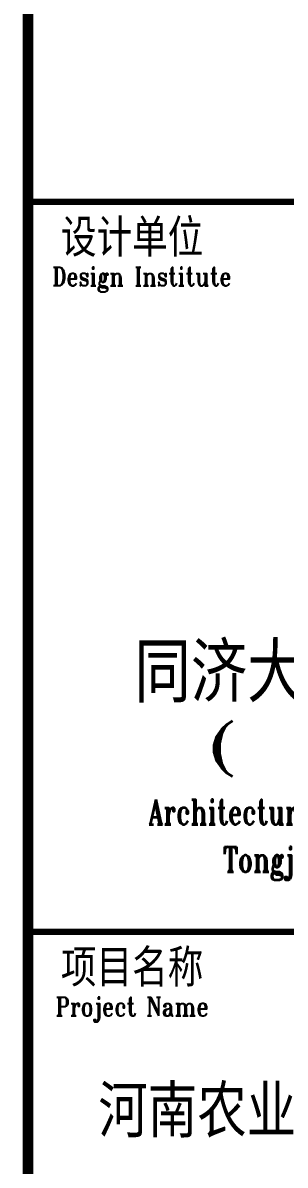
# Model space of a CAD drawing. Extents: x -345393 to -54719, y 203828 to 476815.
# Drawn here: x -186243 to -183723, y 372141 to 383093 of the extents above; entities that cross this region are included whole.
import ezdxf
from ezdxf.enums import TextEntityAlignment as Align

# ---------------------------------------------------------------- set-up
doc = ezdxf.new("R2010")
doc.units = 0
doc.header["$LTSCALE"] = 1000
doc.header["$MEASUREMENT"] = 0
doc.layers.get('0').update_dxf_attribs({"color": 252, "linetype": 'CONTINUOUS'})
doc.layers.add('图框', color=252, linetype='CONTINUOUS')
doc.styles.add('TKZ1_tjhts.shx', font='tjromant.shx', dxfattribs={"bigfont": 'tjhts.shx'})
doc.styles.add('TKZ2_tjkts.shx', font='tjromant.shx', dxfattribs={"bigfont": 'tjkts.shx'})

# ---------------------------------------------------------------- blocks, each defined once
blk = doc.blocks.new('TJAD_TK_LOGO')
at = {"layer": '图框', "style": 'TKZ1_tjhts.shx'}
blk.add_text('同济大学建筑设计研究院', height=0.258835, dxfattribs=at).set_placement((0.6, -0.4754), align=Align.MIDDLE_CENTER)
at = {"layer": '图框', "style": 'TKZ1_tjhts.shx', "width": 1.7}
blk.add_text('(  )', height=0.15893, dxfattribs=at).set_placement((-0.44, -0.8747))
at = {"layer": '图框', "style": 'TKZ1_tjhts.shx', "width": 0.7}
for s, p in [('Architectural Design & Research Institute of', (0.6, -1.0814)), ('Tongji University (Group) Co.,Ltd.', (0.6, -1.2887))]:
    blk.add_text(s, height=0.108983, dxfattribs=at).set_placement(p, align=Align.MIDDLE_CENTER)
blk = doc.blocks.new('TJAD_TK_A1')
at = {"const_width": 1}
blk.add_lwpolyline([(1251.38, 940.45), (1251.38, 366.45)], dxfattribs=at)
at = {"layer": '图框', "const_width": 0.6}
for points in [[(1251.38, 740.45), (1331.38, 740.45)], [(1251.38, 670.45), (1331.38, 670.45)]]:
    blk.add_lwpolyline(points, dxfattribs=at)
at = {"color": 1, "xscale": 22.02171320475964, "yscale": 22.02171320475964, "zscale": 22.02171320475958}
blk.add_blockref('TJAD_TK_LOGO', (1278.17, 705.78), dxfattribs=at)
at = {"style": 'TKZ2_tjkts.shx'}
for s, p in [('设计单位', (1261.38, 737)), ('项目名称', (1261.38, 667))]:
    blk.add_text(s, height=3.6, dxfattribs=at).set_placement(p, align=Align.MIDDLE_CENTER)
at = {"style": 'TKZ2_tjkts.shx', "width": 0.8}
for s, p in [('Design Institute', (1262.31, 733.3)), ('Project Name', (1261.38, 663.3))]:
    blk.add_text(s, height=1.8, dxfattribs=at).set_placement(p, align=Align.MIDDLE_CENTER)
at = {"layer": '图框', "style": 'TKZ1_tjhts.shx'}
blk.add_text('河南农业大学龙子湖校区实验楼', height=5, dxfattribs=at).set_placement((1291.38, 653.24), align=Align.MIDDLE_CENTER)

msp = doc.modelspace()

# ---------------------------------------------------------------- block references
at = {"layer": '图框', "xscale": 100, "yscale": 100, "zscale": 100}
msp.add_blockref('TJAD_TK_A1', (-311330.60052, 307331.57687), dxfattribs=at)

doc.saveas('drawing.dxf')
